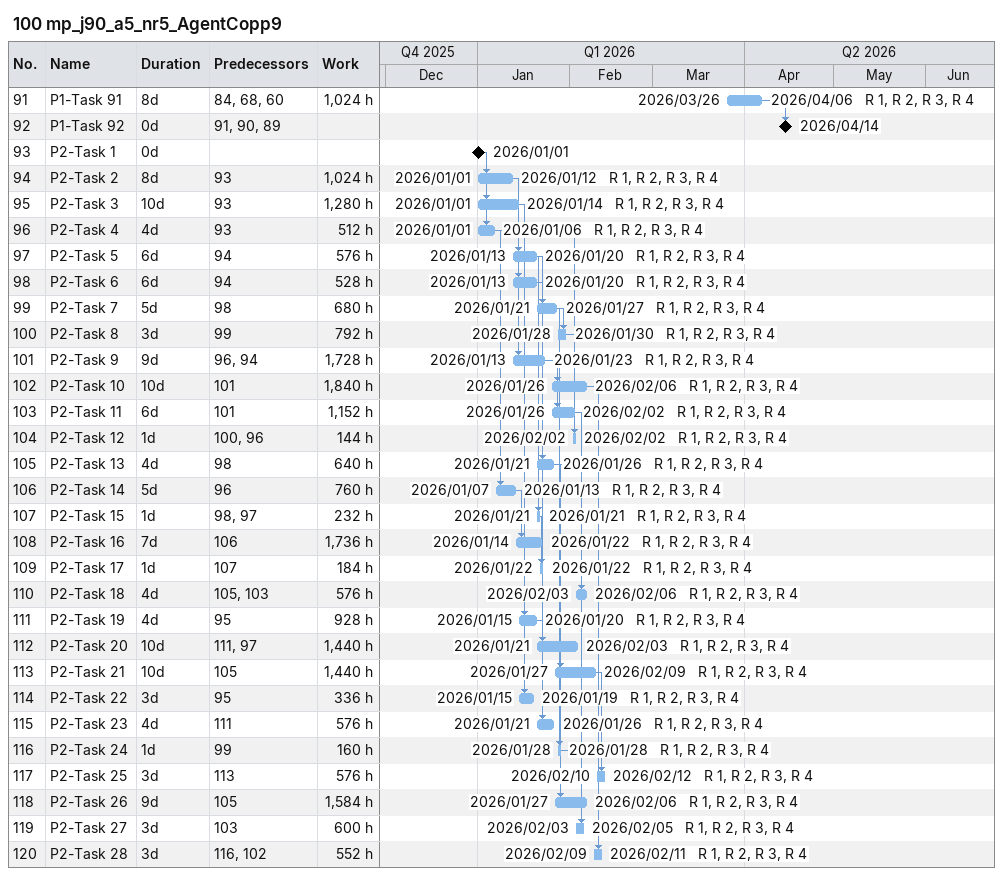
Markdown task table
100 mp_j90_a5_nr5_AgentCopp9

| ID | Task | Duration | Start | Finish | Predecessors | Resources | Work (h) |
|---|---|---|---|---|---|---|---|
| 91 | P1-Task 91 | 8d | 2026-03-26 | 2026-04-06 | 84, 68, 60 | R 1, R 2, R 3, R 4 | 1024 |
| 92 | P1-Task 92 | 0d | 2026-04-14 | 2026-04-14 | 91, 90, 89 |  |  |
| 93 | P2-Task 1 | 0d | 2026-01-01 | 2026-01-01 |  |  |  |
| 94 | P2-Task 2 | 8d | 2026-01-01 | 2026-01-12 | 93 | R 1, R 2, R 3, R 4 | 1024 |
| 95 | P2-Task 3 | 10d | 2026-01-01 | 2026-01-14 | 93 | R 1, R 2, R 3, R 4 | 1280 |
| 96 | P2-Task 4 | 4d | 2026-01-01 | 2026-01-06 | 93 | R 1, R 2, R 3, R 4 | 512 |
| 97 | P2-Task 5 | 6d | 2026-01-13 | 2026-01-20 | 94 | R 1, R 2, R 3, R 4 | 576 |
| 98 | P2-Task 6 | 6d | 2026-01-13 | 2026-01-20 | 94 | R 1, R 2, R 3, R 4 | 528 |
| 99 | P2-Task 7 | 5d | 2026-01-21 | 2026-01-27 | 98 | R 1, R 2, R 3, R 4 | 680 |
| 100 | P2-Task 8 | 3d | 2026-01-28 | 2026-01-30 | 99 | R 1, R 2, R 3, R 4 | 792 |
| 101 | P2-Task 9 | 9d | 2026-01-13 | 2026-01-23 | 96, 94 | R 1, R 2, R 3, R 4 | 1728 |
| 102 | P2-Task 10 | 10d | 2026-01-26 | 2026-02-06 | 101 | R 1, R 2, R 3, R 4 | 1840 |
| 103 | P2-Task 11 | 6d | 2026-01-26 | 2026-02-02 | 101 | R 1, R 2, R 3, R 4 | 1152 |
| 104 | P2-Task 12 | 1d | 2026-02-02 | 2026-02-02 | 100, 96 | R 1, R 2, R 3, R 4 | 144 |
| 105 | P2-Task 13 | 4d | 2026-01-21 | 2026-01-26 | 98 | R 1, R 2, R 3, R 4 | 640 |
| 106 | P2-Task 14 | 5d | 2026-01-07 | 2026-01-13 | 96 | R 1, R 2, R 3, R 4 | 760 |
| 107 | P2-Task 15 | 1d | 2026-01-21 | 2026-01-21 | 98, 97 | R 1, R 2, R 3, R 4 | 232 |
| 108 | P2-Task 16 | 7d | 2026-01-14 | 2026-01-22 | 106 | R 1, R 2, R 3, R 4 | 1736 |
| 109 | P2-Task 17 | 1d | 2026-01-22 | 2026-01-22 | 107 | R 1, R 2, R 3, R 4 | 184 |
| 110 | P2-Task 18 | 4d | 2026-02-03 | 2026-02-06 | 105, 103 | R 1, R 2, R 3, R 4 | 576 |
| 111 | P2-Task 19 | 4d | 2026-01-15 | 2026-01-20 | 95 | R 1, R 2, R 3, R 4 | 928 |
| 112 | P2-Task 20 | 10d | 2026-01-21 | 2026-02-03 | 111, 97 | R 1, R 2, R 3, R 4 | 1440 |
| 113 | P2-Task 21 | 10d | 2026-01-27 | 2026-02-09 | 105 | R 1, R 2, R 3, R 4 | 1440 |
| 114 | P2-Task 22 | 3d | 2026-01-15 | 2026-01-19 | 95 | R 1, R 2, R 3, R 4 | 336 |
| 115 | P2-Task 23 | 4d | 2026-01-21 | 2026-01-26 | 111 | R 1, R 2, R 3, R 4 | 576 |
| 116 | P2-Task 24 | 1d | 2026-01-28 | 2026-01-28 | 99 | R 1, R 2, R 3, R 4 | 160 |
| 117 | P2-Task 25 | 3d | 2026-02-10 | 2026-02-12 | 113 | R 1, R 2, R 3, R 4 | 576 |
| 118 | P2-Task 26 | 9d | 2026-01-27 | 2026-02-06 | 105 | R 1, R 2, R 3, R 4 | 1584 |
| 119 | P2-Task 27 | 3d | 2026-02-03 | 2026-02-05 | 103 | R 1, R 2, R 3, R 4 | 600 |
| 120 | P2-Task 28 | 3d | 2026-02-09 | 2026-02-11 | 116, 102 | R 1, R 2, R 3, R 4 | 552 |
